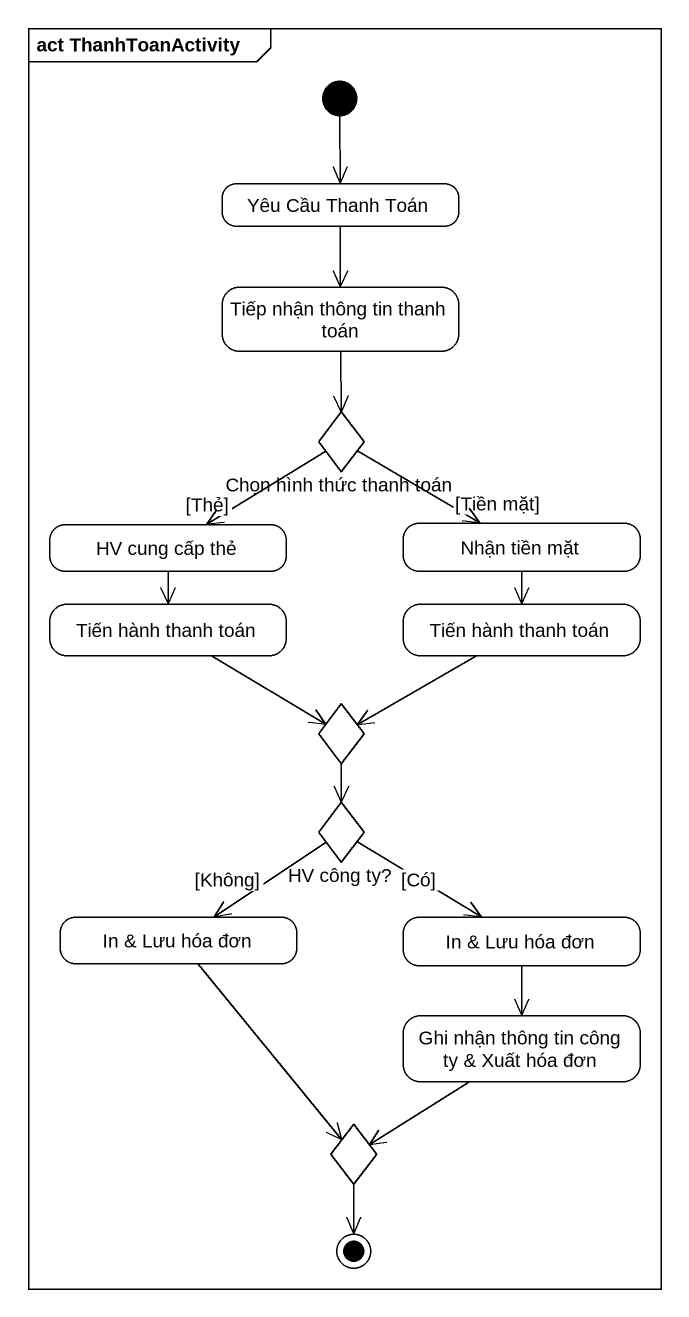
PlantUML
@startuml
mainframe act ThanhToanActivity
hide empty description
state "Yêu Cầu Thanh Toán" as Yêu_Cầu_Thanh_Toán
state "Tiếp nhận thông tin thanh toán" as Tiếp_nhận_thông_tin_thanh
state "Chọn hình thức thanh toán" as Chọn_hình_thức_thanh_toán <<choice>>
state "HV cung cấp thẻ" as HV_cung_cấp_thẻ
state "Nhận tiền mặt" as Nhận_tiền_mặt
state "Tiến hành thanh toán" as Tiến_hành_thanh_toán
state "Tiến hành thanh toán" as Tiến_hành_thanh_toán_2
state choice1 <<choice>> #8A2BE2
state "HV công ty?" as HV_công_ty <<choice>>
state "In & Lưu hóa đơn" as In_Lưu_hóa_đơn
state "In & Lưu hóa đơn" as In_Lưu_hóa_đơn_2
state "Ghi nhận thông tin công ty & Xuất hóa đơn" as Ghi_nhận_thông_tin_công_ty
state choice2 <<choice>> #8A2BE2
[*] --> Yêu_Cầu_Thanh_Toán
Yêu_Cầu_Thanh_Toán --> Tiếp_nhận_thông_tin_thanh
Tiếp_nhận_thông_tin_thanh --> Chọn_hình_thức_thanh_toán
Chọn_hình_thức_thanh_toán --> HV_cung_cấp_thẻ : [Thẻ]
Chọn_hình_thức_thanh_toán -right-> Nhận_tiền_mặt : [Tiền mặt]
HV_cung_cấp_thẻ --> Tiến_hành_thanh_toán
Nhận_tiền_mặt --> Tiến_hành_thanh_toán_2
Tiến_hành_thanh_toán -right-> choice1
Tiến_hành_thanh_toán_2 -left-> choice1
choice1 --> HV_công_ty
HV_công_ty --> In_Lưu_hóa_đơn : [Không]
HV_công_ty --> In_Lưu_hóa_đơn_2 : [Có]
In_Lưu_hóa_đơn --> choice2
In_Lưu_hóa_đơn_2 --> Ghi_nhận_thông_tin_công_ty
Ghi_nhận_thông_tin_công_ty --> choice2
choice2 --> [*]
@enduml
